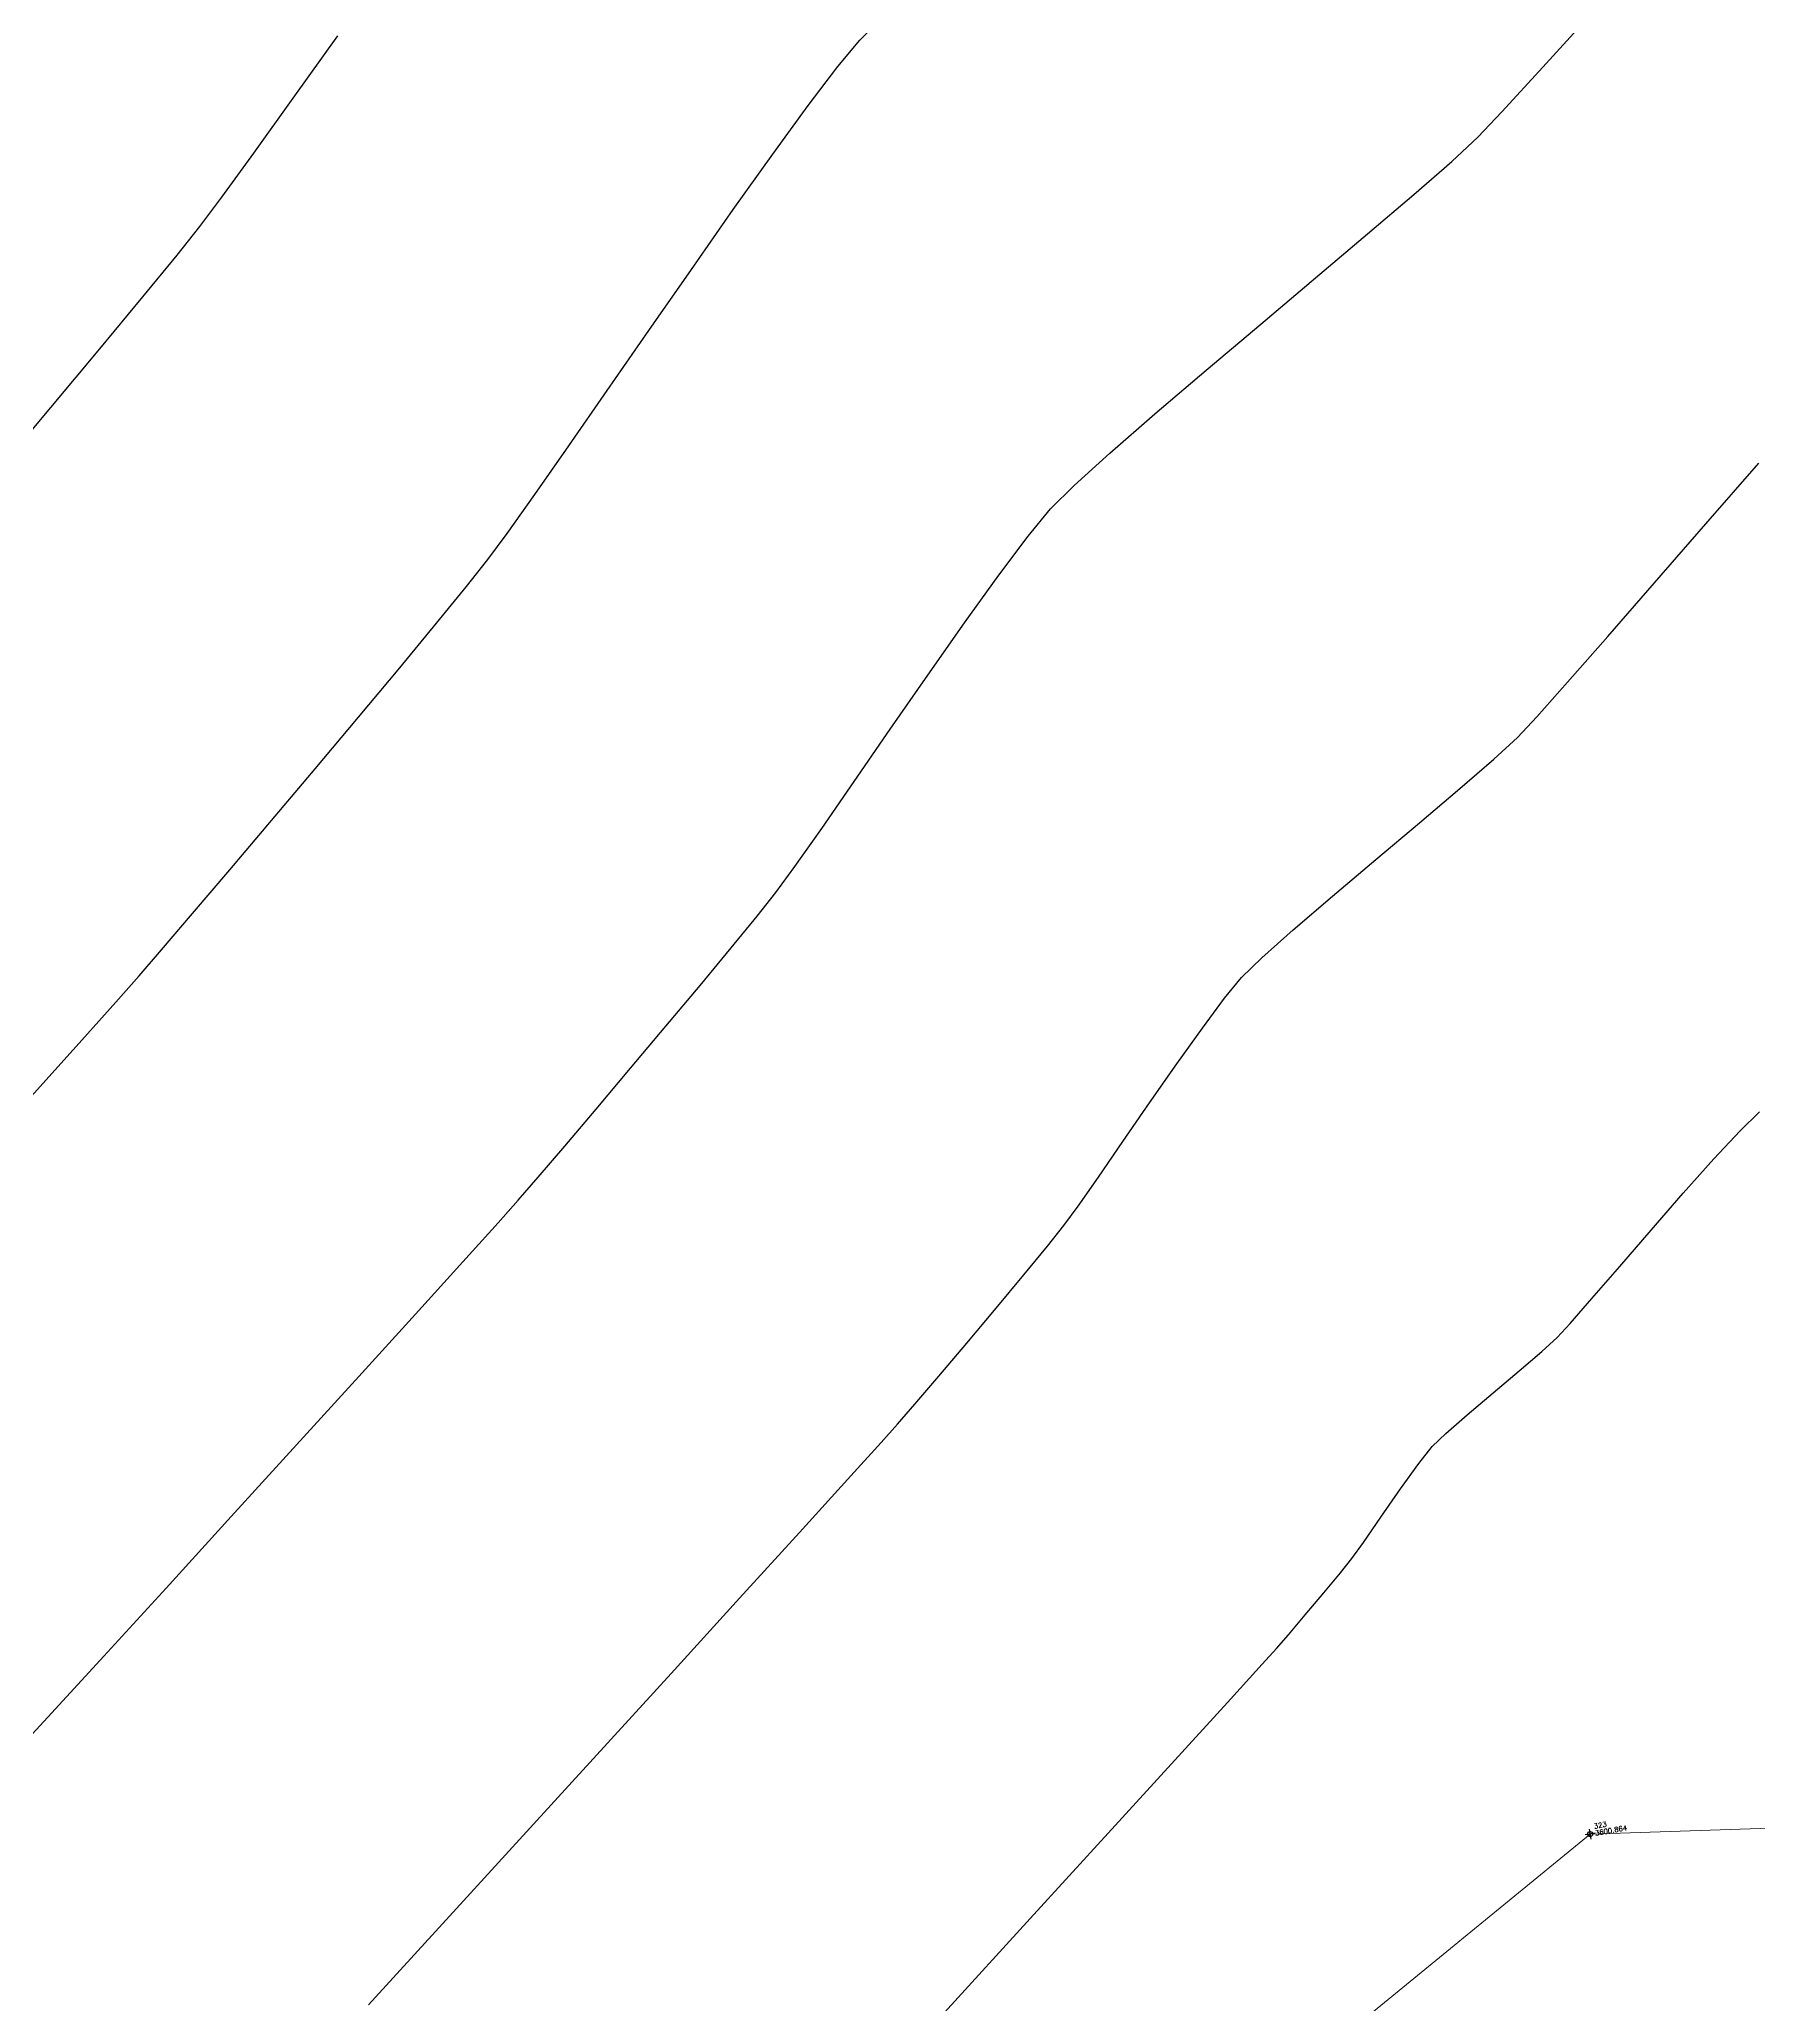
# Model space of a CAD drawing. Header units: millimetres. Extents: x 736950 to 738835, y 8500595 to 8502131.
# Drawn here: x 737823.73 to 737857.82, y 8501234.39 to 8501273.35 of the extents above; entities that cross this region are included whole.
import ezdxf

# ---------------------------------------------------------------- set-up
doc = ezdxf.new("R2010")
doc.units = ezdxf.units.MM
for name, color, linetype, lineweight in [('CONT-MJR', 80, 'Continuous', 30), ('pista', 251, 'Continuous', 5), ('saiwite', 5, 'Continuous', 5)]:
    doc.layers.add(name, color=color, linetype=linetype, lineweight=lineweight)
doc.styles.add('5mm', font='arial.ttf', dxfattribs={"height": 3})

msp = doc.modelspace()

# ---------------------------------------------------------------- hatches: boundary and pattern name
at = {"layer": 'pista'}
h = msp.add_hatch(dxfattribs=at)
h.set_pattern_fill('HONEY', color=256, scale=3, angle=9.94991650582834, style=0)
h.set_pattern_definition([(9.94991650582834, (1479841.21072825, -18.49207214638591), (0.4979252195647159, 0.4170677100899267), [0.375, -0.75]), (129.9499165058283, (1479841.21072825, -18.49207214638591), (-0.6101538418184378, 0.222682034283025), [0.3749999999999999, -0.7499999999999998]), (69.94991650582834, (1479841.21072825, -18.49207214638591), (-0.112228622253722, 0.6397497443729518), [-0.75, 0.375])])
h.paths.add_polyline_path([(737744.7999806425, 8501250.923935566), (737743.4751223363, 8501250.754223157), (737756.465848178, 8501242.026572531), (737763.5739612179, 8501242.006896213), (737770.002546867, 8501243.455222024), (737769.8468594846, 8501244.342704736), (737763.4750639071, 8501242.907173423), (737756.7405500773, 8501242.925815564)])
h.paths.add_polyline_path([(737794.2809870465, 8501256.017245878), (737809.7820272583, 8501263.709828075), (737823.391616501, 8501273.483615467), (737837.0791595323, 8501280.557800073), (737851.5530432165, 8501285.77819753), (737870.8510758049, 8501293.050216693, -0.9976846880626209), (737871.0089264096, 8501292.63424804), (737865.2748787645, 8501289.581801567, 0.7845063948290762), (737866.1540430214, 8501286.121818589), (737883.2588851704, 8501291.348365877), (737897.4188924351, 8501296.516943583), (737903.2981396064, 8501301.44146652, -0.5512150924587264), (737904.1219025984, 8501301.177325813), (737906.855912117, 8501297.98174819, 0.5618964424650519), (737910.2738656431, 8501298.536066804), (737914.22079628, 8501308.558674501), (737925.6412323939, 8501300.72656757, 0.340189525830376), (737928.7023693406, 8501300.894137181), (737936.9171069289, 8501306.117412793, -0.358727273887905), (737938.1716059428, 8501305.962964654), (737943.1732157968, 8501301.051021611, 0.3417074120720416), (737946.0555081918, 8501300.709858142), (737955.8779356404, 8501307.072689936), (737971.8320576148, 8501314.464803053), (737988.5677626224, 8501323.411181662), (738023.1375471824, 8501336.282937778), (738044.4246208373, 8501357.728329657), (738061.4456776979, 8501362.208386911), (738078.9085143938, 8501363.070318012), (738112.0997810266, 8501372.051506756), (738118.6561313582, 8501373.365123207), (738128.3493353954, 8501376.976906104), (738155.2251721952, 8501366.826195797), (738176.6167526407, 8501363.543890122), (738193.8053773039, 8501353.328603027), (738204.7313956148, 8501340.877429372), (738207.705198212, 8501335.751671141), (738214.35685511, 8501331.742925933), (738229.9282901662, 8501313.374534177), (738233.5603594936, 8501308.186787868), (738234.53883727, 8501308.358438132), (738230.6417003467, 8501313.924784988), (738214.9478837823, 8501332.43754055), (738208.3676942562, 8501336.403214611), (738205.4657963786, 8501341.405035153), (738194.387784551, 8501354.029418997), (738176.9261677533, 8501364.406946706), (738155.4549153853, 8501367.70147717), (738128.3514754312, 8501377.93815071), (738118.4090486554, 8501374.233504975), (738111.8936108743, 8501372.928085677), (738078.7671659255, 8501363.964436961), (738061.3074614278, 8501363.102660457), (738043.958527311, 8501358.536303693), (738022.6381405202, 8501337.057350922), (737988.196920163, 8501324.233464561), (737971.4304040315, 8501315.270615296), (737955.4419368334, 8501307.862588815), (737945.5806043665, 8501301.47455489, -0.3391433520832071), (737943.8038299843, 8501301.693147572), (737938.8116631231, 8501306.59581691, 0.3560082385246841), (737936.4342009705, 8501306.876887502), (737928.158540546, 8501301.61487459, -0.3502196171718997), (737926.1502499409, 8501301.468794718), (737914.5128481541, 8501309.44969617, 0.4302069892023044), (737913.4330382891, 8501309.014522241), (737909.4507249827, 8501298.90206584, -0.5704007069138802), (737907.5397775185, 8501298.566836312), (737904.9064502402, 8501301.644734057, 0.4931454261128044), (737902.7202336333, 8501302.131411942), (737896.9620044216, 8501297.308254998), (737882.9728831241, 8501292.20205278), (737866.0373022418, 8501287.027224885, -0.7384715771871906), (737865.6977918843, 8501288.787355538), (737871.5108758068, 8501291.881875956, 0.9119586051647783), (737870.5337161538, 8501293.892406015), (737851.2416702455, 8501286.62264278), (737836.7183275839, 8501281.384406622), (737822.9200107896, 8501274.252970394), (737809.3164408724, 8501264.483505804), (737793.8201376351, 8501256.79327439), (737778.9884914039, 8501246.402265295), (737769.846859484, 8501244.34270474), (737770.0025468671, 8501243.455222024), (737779.3594973255, 8501245.563292695)])
h.paths.add_polyline_path([(738260.5182952256, 8501271.251537092), (738234.538837269, 8501308.358438132), (738233.56035949, 8501308.186787868), (738259.6897886079, 8501270.86568047), (738269.3749442189, 8501234.589470252), (738274.5057655985, 8501215.583008338), (738279.7983711922, 8501189.602392923), (738280.7089290785, 8501189.641305126), (738275.382018582, 8501215.790318219), (738270.2441657205, 8501234.822827347)])

# ---------------------------------------------------------------- linework, layer by layer
at = {"linetype": 'Continuous', "extrusion": (-0.172787269436437, 0.9849591664230046, 0), "elevation": 8245880.205062788}
msp.add_lwpolyline([(-2195662.291162655, 0), (-2195662.091162654, 0)], dxfattribs=at)
at = {"linetype": 'Continuous', "extrusion": (0.9849591664230046, 0.172787269436437, 0), "elevation": 2195662.191162654}
msp.add_lwpolyline([(8245880.305062789, 0), (8245880.105062789, 0)], dxfattribs=at)
at = {"linetype": 'Continuous'}
msp.add_circle((737854.4768213098, 8501237.767818417), 0.05, dxfattribs=at)
at = {"layer": 'CONT-MJR', "extrusion": (0.7030058995005787, -0.7111840164594411, 0), "elevation": -5527263.848262879}
msp.add_lwpolyline([(6501185.320490193, 3620.00000000001), (6501186.079781926, 3620.00000000001)], dxfattribs=at)
at = {"layer": 'CONT-MJR', "extrusion": (0.7410584812279333, -0.6714404868639877, 0), "elevation": -5161306.121349165}
msp.add_lwpolyline([(6795365.049226649, 3615.000000000003), (6795366.656873144, 3615.000000000003)], dxfattribs=at)
at = {"layer": 'CONT-MJR'}
for points, elevation in [([(737828.7623309674, 8501272.183142468), (737829.6437366396, 8501273.419714924)], 3625), ([(737838.2732146536, 8501271.077796964), (737838.9756312993, 8501272.042845529)], 3620), ([(737849.0325824725, 8501268.621751491), (737850.065183425, 8501269.493668064)], 3615), ([(737835.8121596625, 8501267.575995574), (737836.6566432077, 8501268.789051155)], 3620), ([(737842.7510720656, 8501262.728518594), (737843.333084568, 8501263.503792556)], 3615), ([(737830.057103064, 8501259.914664287), (737830.8734997052, 8501260.893961865)], 3620), ([(737853.0370151814, 8501259.510690391), (737853.418760703, 8501259.917467361)], 3610), ([(737852.568195415, 8501259.079371838), (737853.0370151814, 8501259.510690391)], 3610), ([(737851.0915547652, 8501257.815772587), (737851.8960882825, 8501258.497028332)], 3610), ([(737850.2254558443, 8501257.08771732), (737851.0915547652, 8501257.815772587)], 3610), ([(737837.9596315267, 8501255.966485491), (737838.3317951128, 8501256.434271863)], 3615), ([(737835.4529142134, 8501252.951126862), (737836.1527909512, 8501253.783495955)], 3615), ([(737833.2255850128, 8501250.339488097), (737833.6170786145, 8501250.791619608)], 3615), ([(737844.3246119877, 8501250.217730325), (737844.7271703404, 8501250.793378724)], 3610), ([(737832.1232960745, 8501249.111774212), (737832.8238089544, 8501249.888739577)], 3615), ([(737843.7152246477, 8501249.422688892), (737844.0424014318, 8501249.83181946)], 3610), ([(737842.6981669612, 8501248.195068736), (737843.2489434229, 8501248.855790911)], 3610), ([(737853.0703509683, 8501246.950142628), (737853.5199758948, 8501247.334421743)], 3605), ([(737852.0414630802, 8501246.082568558), (737852.5521663638, 8501246.514217494)], 3605), ([(737840.7422928094, 8501245.892802445), (737841.0849581864, 8501246.289389221)], 3610), ([(737827.533884102, 8501244.062442876), (737828.8293403862, 8501245.483926335)], 3615), ([(737849.5266256486, 8501242.948440261), (737849.7530077512, 8501243.229367057)], 3605), ([(737849.1961956715, 8501242.55021846), (737849.5266256486, 8501242.948440261)], 3605), ([(737836.253006155, 8501240.954531642), (737837.6115106611, 8501242.445027672)], 3610), ([(737847.9778066159, 8501241.13587296), (737848.2590006056, 8501241.446116796)], 3605), ([(737848.2590006056, 8501241.446116796), (737848.4945449388, 8501241.719623348)], 3605), ([(737823.8951075242, 8501240.085878972), (737825.0067672827, 8501241.297384266)], 3615), ([(737822.964714051, 8501239.076436257), (737823.8951075242, 8501240.085878972)], 3615), ([(737833.2509618426, 8501237.664377682), (737834.7801596218, 8501239.339786366)], 3610)]:
    msp.add_lwpolyline(points, dxfattribs=dict(at, elevation=elevation))
at = {"layer": 'CONT-MJR', "extrusion": (0.7699519674185625, -0.6381018475668953, 0), "elevation": -4856576.868008494}
msp.add_lwpolyline([(7016388.516245937, 3620.000000000006), (7016389.195647267, 3620.000000000006)], dxfattribs=at)
at = {"layer": 'CONT-MJR', "extrusion": (0.7967243639855781, -0.6043428561932177, 0), "elevation": -4549828.739065206}
msp.add_lwpolyline([(7219078.275348181, 3620.000000000013), (7219079.243986684, 3620.000000000013)], dxfattribs=at)
at = {"layer": 'CONT-MJR', "extrusion": (-0.7364128719207487, 0.6765323954323511, 0), "elevation": 5208021.604430324}
msp.add_lwpolyline([(-6759627.339539147, 3615.000000000003), (-6759628.53996538, 3615.000000000003)], dxfattribs=at)
at = {"layer": 'CONT-MJR', "extrusion": (0.8124450830904267, -0.5830377234469393, 0), "elevation": -4357117.029943687}
msp.add_lwpolyline([(7336997.446008211, 3625), (7336998.787090637, 3625)], dxfattribs=at)
at = {"layer": 'CONT-MJR', "extrusion": (-0.7234449031718975, 0.6903821203323591, 0), "elevation": 5335330.33287316}
msp.add_lwpolyline([(-6659601.472402482, 3615), (-6659602.168356734, 3615)], dxfattribs=at)
at = {"layer": 'CONT-MJR', "extrusion": (-0.67927164526749, 0.7338869340270321, 0), "elevation": 5737769.89943561}
msp.add_lwpolyline([(-6316172.038759642, 3615), (-6316172.742510476, 3615)], dxfattribs=at)
at = {"layer": 'CONT-MJR', "extrusion": (0.8089009191362562, -0.5879449829877963, 0), "elevation": -4401449.956959719}
msp.add_lwpolyline([(7310487.183286266, 3625), (7310488.260830161, 3625)], dxfattribs=at)
at = {"layer": 'CONT-MJR', "extrusion": (-0.8148767985718626, 0.5796341977051321, 0), "elevation": 4326380.150711739}
msp.add_lwpolyline([(-7355163.5015717, 3620), (-7355164.855197674, 3620)], dxfattribs=at)
at = {"layer": 'CONT-MJR', "extrusion": (-0.6581722830625384, 0.752867349410403, 0), "elevation": 5914695.7539743}
msp.add_lwpolyline([(-6150804.383443312, 3615), (-6150805.37653378, 3615)], dxfattribs=at)
at = {"layer": 'CONT-MJR', "extrusion": (0.6491671790066255, -0.7606457609824562, 0), "elevation": -5987466.557983107}
msp.add_lwpolyline([(6079987.659501981, 3615), (6079988.868616533, 3615)], dxfattribs=at)
at = {"layer": 'CONT-MJR', "extrusion": (0.8005123211170322, -0.5993162969082532, 0), "elevation": -4504309.906396938}
msp.add_lwpolyline([(7247562.783108609, 3625.000000000003), (7247563.511122055, 3625.000000000003)], dxfattribs=at)
at = {"layer": 'CONT-MJR', "extrusion": (0.8185929943045891, -0.574374015494649, 0), "elevation": -4278919.9730974}
msp.add_lwpolyline([(7382873.276672847, 3620.000000000013), (7382874.72514286, 3620.000000000013)], dxfattribs=at)
at = {"layer": 'CONT-MJR', "extrusion": (0.7814183046206684, -0.6240075586110798, 0), "elevation": -4728305.059066265}
msp.add_lwpolyline([(7103456.5529821, 3625), (7103457.277718717, 3625)], dxfattribs=at)
at = {"layer": 'CONT-MJR', "extrusion": (0.7734595460052531, -0.6338456678824491, 0), "elevation": -4817813.655832327}
msp.add_lwpolyline([(7043054.751055033, 3625.00000000001), (7043055.821827031, 3625.00000000001)], dxfattribs=at)
at = {"layer": 'CONT-MJR', "extrusion": (0.6440555350948032, -0.764978736772302, 0), "elevation": -6028073.977730381}
msp.add_lwpolyline([(6039726.511942569, 3615), (6039727.932040424, 3615)], dxfattribs=at)
at = {"layer": 'CONT-MJR', "extrusion": (0.7698311989290448, -0.638247542224386, 0), "elevation": -4857912.258402689}
msp.add_lwpolyline([(7015455.68016022, 3625), (7015457.015643669, 3625)], dxfattribs=at)
at = {"layer": 'CONT-MJR', "extrusion": (0.8216317891896756, -0.5700185988132076, 0), "elevation": -4239651.273332191}
msp.add_lwpolyline([(7405490.38229407, 3620), (7405491.824646877, 3620)], dxfattribs=at)
at = {"layer": 'CONT-MJR', "extrusion": (0.6452800275459918, -0.7639461277146735, 0), "elevation": -6018392.002454384}
msp.add_lwpolyline([(6049372.926661646, 3615), (6049374.341603043, 3615)], dxfattribs=at)
at = {"layer": 'CONT-MJR', "extrusion": (0.7677174394109176, -0.6407885245729237, 0), "elevation": -4881073.412802896}
msp.add_lwpolyline([(6999359.326972175, 3625.000000000006), (6999360.845781581, 3625.000000000006)], dxfattribs=at)
at = {"layer": 'CONT-MJR', "extrusion": (-0.6490486200577517, 0.7607469282232617, 0), "elevation": 5988414.109878964}
msp.add_lwpolyline([(-6079048.881691889, 3615.00000000001), (-6079050.217726146, 3615.00000000001)], dxfattribs=at)
at = {"layer": 'CONT-MJR', "extrusion": (0.8214100847603915, -0.5703380336729497, 0), "elevation": -4242530.455454768}
msp.add_lwpolyline([(7403839.962758178, 3620.00000000001), (7403841.304097228, 3620.00000000001)], dxfattribs=at)
at = {"layer": 'CONT-MJR', "extrusion": (0.7662942045215708, -0.6424898381427159, 0), "elevation": -4896586.828888675}
msp.add_lwpolyline([(6988513.677698264, 3625.000000000013), (6988515.298430538, 3625.000000000013)], dxfattribs=at)
at = {"layer": 'CONT-MJR', "extrusion": (-0.6565309007577125, 0.7542991292254464, 0), "elevation": 5928078.886200158}
msp.add_lwpolyline([(-6137899.074481516, 3615), (-6137900.257937125, 3615)], dxfattribs=at)
at = {"layer": 'CONT-MJR', "extrusion": (0.8197085304530451, -0.57278087005635, 0), "elevation": -4264553.120611589}
msp.add_lwpolyline([(7391175.831455824, 3620.00000000001), (7391177.006477264, 3620.00000000001)], dxfattribs=at)
at = {"layer": 'CONT-MJR', "extrusion": (-0.67107533198492, 0.7413891682519577, 0), "elevation": 5807596.349666465}
msp.add_lwpolyline([(-6252018.633783394, 3615), (-6252019.591210027, 3615)], dxfattribs=at)
at = {"layer": 'CONT-MJR', "extrusion": (0.7533927005546439, -0.6575708621517384, 0), "elevation": -5034287.425236153}
msp.add_lwpolyline([(6889983.16285406, 3610), (6889984.759311837, 3610)], dxfattribs=at)
at = {"layer": 'CONT-MJR', "extrusion": (-0.704002544051429, 0.7101974499877594, 0), "elevation": 5518132.148286629}
msp.add_lwpolyline([(-6508926.284475482, 3615.000000000013), (-6508926.9431973, 3615.000000000013)], dxfattribs=at)
at = {"layer": 'CONT-MJR', "extrusion": (0.8153594953666293, -0.578955001114487, 0), "elevation": -4320249.904725198}
msp.add_lwpolyline([(7358758.072235647, 3620), (7358759.015672178, 3620)], dxfattribs=at)
at = {"layer": 'CONT-MJR', "extrusion": (0.7713310719517379, -0.6364341108408497, 0), "elevation": -4841372.590019417}
msp.add_lwpolyline([(7026877.356956024, 3615), (7026878.05695379, 3615)], dxfattribs=at)
at = {"layer": 'CONT-MJR', "extrusion": (-0.7543986928212372, 0.6564164929902422, 0), "elevation": 5023731.550331488}
msp.add_lwpolyline([(-6897682.064888873, 3610), (-6897683.609336346, 3610)], dxfattribs=at)
at = {"layer": 'CONT-MJR', "extrusion": (0.8040185280456152, -0.5946042436439235, 0), "elevation": -4461655.979937224}
msp.add_lwpolyline([(7273891.400973422, 3620.000000000003), (7273892.047704708, 3620.000000000003)], dxfattribs=at)
at = {"layer": 'CONT-MJR', "extrusion": (-0.782538881931086, 0.6226017172045432, 0), "elevation": 4715518.250634678}
msp.add_lwpolyline([(-7111944.049777731, 3620), (-7111944.728721951, 3620)], dxfattribs=at)
at = {"layer": 'CONT-MJR', "extrusion": (0.774616114044817, -0.6324317163632034, 0), "elevation": -4804931.327158103}
msp.add_lwpolyline([(7051842.466320305, 3620.000000000013), (7051843.410097281, 3620.000000000013)], dxfattribs=at)
at = {"layer": 'CONT-MJR', "extrusion": (0.8121337308020473, -0.5834713388792526, 0), "elevation": -4361016.160199624}
msp.add_lwpolyline([(7334671.15357324, 3615), (7334672.314090561, 3615)], dxfattribs=at)
at = {"layer": 'CONT-MJR', "extrusion": (0.7541059816597064, -0.6567527452740878, 0), "elevation": -5026806.097904759}
msp.add_lwpolyline([(6895440.34158456, 3610.000000000007), (6895441.75612798, 3610.000000000007)], dxfattribs=at)
at = {"layer": 'CONT-MJR', "extrusion": (-0.7706100580207645, 0.6373069421222666, 0), "elevation": 4849332.692277325}
msp.add_lwpolyline([(-7021381.88853911, 3620.000000000013), (-7021383.031007064, 3620.000000000013)], dxfattribs=at)
at = {"layer": 'CONT-MJR', "extrusion": (0.8185908240217925, -0.5743771085509263, 0), "elevation": -4278939.412383234}
msp.add_lwpolyline([(7382853.215221513, 3615.000000000009), (7382854.487644684, 3615.000000000009)], dxfattribs=at)
at = {"layer": 'CONT-MJR', "extrusion": (0.7520350449817951, -0.6591231228831452, 0), "elevation": -5048485.348467278}
msp.add_lwpolyline([(6879582.555119635, 3610.000000000009), (6879583.761870733, 3610.000000000009)], dxfattribs=at)
at = {"layer": 'CONT-MJR', "extrusion": (0.8219659978840534, -0.5695365645175666, 0), "elevation": -4235298.342595046}
msp.add_lwpolyline([(7407973.589887879, 3615), (7407974.894771504, 3615)], dxfattribs=at)
at = {"layer": 'CONT-MJR', "extrusion": (0.7464212477492821, -0.6654737567390654, 0), "elevation": -5106615.904804801}
msp.add_lwpolyline([(6836543.121542392, 3610), (6836544.042657057, 3610)], dxfattribs=at)
at = {"layer": 'CONT-MJR', "extrusion": (-0.7662799709203387, 0.6425068141010841, 0), "elevation": 4896733.028915121}
msp.add_lwpolyline([(-6988404.698292041, 3620.00000000001), (-6988406.039532508, 3620.00000000001)], dxfattribs=at)
at = {"layer": 'CONT-MJR', "extrusion": (0.8232023463146337, -0.5677480929268558, 0), "elevation": -4219181.853118952}
msp.add_lwpolyline([(7417163.244190379, 3615.000000000011), (7417164.501989724, 3615.000000000011)], dxfattribs=at)
at = {"layer": 'CONT-MJR', "extrusion": (0.6548346325608028, -0.7557721905435251, 0), "elevation": -5941843.781416593}
msp.add_lwpolyline([(6124566.42800928, 3610), (6124567.317307858, 3610)], dxfattribs=at)
at = {"layer": 'CONT-MJR', "extrusion": (-0.7647832513836093, 0.6442876519095451, 0), "elevation": 4912976.715531864}
msp.add_lwpolyline([(-6976993.310859233, 3620), (-6976994.652156478, 3620)], dxfattribs=at)
at = {"layer": 'CONT-MJR', "extrusion": (0.8223160431768872, -0.5690310405715209, 0), "elevation": -4230742.472669195}
msp.add_lwpolyline([(7410574.030790259, 3615), (7410575.161929741, 3615)], dxfattribs=at)
at = {"layer": 'CONT-MJR', "extrusion": (0.7633780896256906, -0.645951927220154, 0), "elevation": -4928161.917254077}
msp.add_lwpolyline([(6966274.342764729, 3620.00000000001), (6966275.617893651, 3620.00000000001)], dxfattribs=at)
at = {"layer": 'CONT-MJR', "extrusion": (0.8181810575910482, -0.5749606569141877, 0), "elevation": -4284202.623928532}
msp.add_lwpolyline([(7379795.631409247, 3615.000000000006), (7379796.556341777, 3615.000000000006)], dxfattribs=at)
at = {"layer": 'CONT-MJR', "extrusion": (-0.6447741358377744, 0.7643731508593504, 0), "elevation": 6022385.924907878}
msp.add_lwpolyline([(-6045382.473038793, 3610), (-6045383.593961658, 3610)], dxfattribs=at)
at = {"layer": 'CONT-MJR', "extrusion": (0.7618366317368814, -0.6477692077768157, 0), "elevation": -4944748.416135271}
msp.add_lwpolyline([(6954509.710119279, 3620), (6954510.852853942, 3620)], dxfattribs=at)
at = {"layer": 'CONT-MJR', "extrusion": (0.8058797081469551, -0.5920792987404463, 0), "elevation": -4438809.008529713}
msp.add_lwpolyline([(7287848.856206506, 3615), (7287849.495567165, 3615)], dxfattribs=at)
at = {"layer": 'CONT-MJR', "extrusion": (0.6505765315310558, -0.7594406998713076, 0), "elevation": -5976172.600551892}
msp.add_lwpolyline([(6091069.697854714, 3610.00000000001), (6091070.720510971, 3610.00000000001)], dxfattribs=at)
at = {"layer": 'CONT-MJR', "extrusion": (-0.7597758155226282, 0.6501851352860394, 0), "elevation": 4966807.359775259}
msp.add_lwpolyline([(-6938771.77574562, 3620.000000000003), (-6938772.719861767, 3620.000000000003)], dxfattribs=at)
at = {"layer": 'CONT-MJR', "extrusion": (0.7743876415590821, -0.6327114512955829, 0), "elevation": -4807469.402978452}
msp.add_lwpolyline([(7050105.272492794, 3615.000000000013), (7050106.084436216, 3615.000000000013)], dxfattribs=at)
at = {"layer": 'CONT-MJR', "extrusion": (0.6641386174112749, -0.7476094547710325, 0), "elevation": -5865585.394737734}
msp.add_lwpolyline([(6197633.953364614, 3610.00000000001), (6197634.79020428, 3610.00000000001)], dxfattribs=at)
at = {"layer": 'CONT-MJR', "extrusion": (0.7561281805504148, -0.6544235437218923, 0), "elevation": -5005530.472433871}
msp.add_lwpolyline([(6910888.828917607, 3620), (6910889.508199188, 3620)], dxfattribs=at)
at = {"layer": 'CONT-MJR', "extrusion": (0.7701466562448193, -0.6378668574827542, 0), "elevation": -4854425.985117682}
msp.add_lwpolyline([(7017854.460201051, 3615), (7017855.425186438, 3615)], dxfattribs=at)
at = {"layer": 'CONT-MJR', "extrusion": (0.6985263627843193, -0.7155843210239514, 0), "elevation": -5567958.633745088}
msp.add_lwpolyline([(6466342.706570253, 3610), (6466343.270795475, 3610)], dxfattribs=at)
at = {"layer": 'CONT-MJR', "extrusion": (0.7488493323914267, -0.6627402789757949, 0), "elevation": -5081603.679119167}
msp.add_lwpolyline([(6855145.084765705, 3620), (6855145.787252432, 3620)], dxfattribs=at)
at = {"layer": 'CONT-MJR', "extrusion": (0.7736197813097202, -0.6336500879557272, 0), "elevation": -4816007.349878088}
msp.add_lwpolyline([(7044275.485511482, 3610.000000000013), (7044276.013319683, 3610.000000000013)], dxfattribs=at)
at = {"layer": 'CONT-MJR', "extrusion": (0.7451678907865097, -0.6668769110868845, 0), "elevation": -5119486.501023989}
msp.add_lwpolyline([(6826899.318425139, 3620.000000000003), (6826900.32523239, 3620.000000000003)], dxfattribs=at)
at = {"layer": 'CONT-MJR', "extrusion": (0.7674262344610994, -0.6411372510319906, 0), "elevation": -4884235.660690282}
msp.add_lwpolyline([(6997139.421978885, 3615), (6997140.478823542, 3615)], dxfattribs=at)
at = {"layer": 'CONT-MJR', "extrusion": (0.8025148641825655, -0.5966321251542183, 0), "elevation": -4479988.076095012}
msp.add_lwpolyline([(7262605.595730745, 3610.000000000013), (7262606.332984345, 3610.000000000013)], dxfattribs=at)
at = {"layer": 'CONT-MJR', "extrusion": (0.7431464167630767, -0.6691288390528387, 0), "elevation": -5140122.204754485}
msp.add_lwpolyline([(6811374.548554149, 3620.000000000013), (6811375.783075723, 3620.000000000013)], dxfattribs=at)
at = {"layer": 'CONT-MJR', "extrusion": (0.8145367277683232, -0.58011198842678, 0), "elevation": -4330675.90835781}
msp.add_lwpolyline([(7352616.303677686, 3610), (7352617.178791655, 3610)], dxfattribs=at)
at = {"layer": 'CONT-MJR', "extrusion": (0.7636413057944571, -0.6456407329812276, 0), "elevation": -4925313.557899523}
msp.add_lwpolyline([(6968283.470168818, 3615.000000000004), (6968284.527126576, 3615.000000000004)], dxfattribs=at)
at = {"layer": 'CONT-MJR', "extrusion": (0.8204397096902805, -0.5717330520123254, 0), "elevation": -4255088.956462063}
msp.add_lwpolyline([(7396615.738897581, 3610), (7396616.679599683, 3610)], dxfattribs=at)
at = {"layer": 'CONT-MJR', "extrusion": (-0.7416357302007186, 0.6708028351830715, 0), "elevation": 5155467.889114597}
msp.add_lwpolyline([(-6799765.548973572, 3620), (-6799766.934594854, 3620)], dxfattribs=at)
at = {"layer": 'CONT-MJR', "extrusion": (0.7618640088246567, -0.6477370084051272, 0), "elevation": -4944445.875343164}
msp.add_lwpolyline([(6954719.960187863, 3615.000000000013), (6954720.92539009, 3615.000000000013)], dxfattribs=at)
at = {"layer": 'CONT-MJR', "extrusion": (0.8230586687330375, -0.5679563608442115, 0), "elevation": -4221049.964333968}
msp.add_lwpolyline([(7416092.621073117, 3610.000000000013), (7416093.554891897, 3610.000000000013)], dxfattribs=at)
at = {"layer": 'CONT-MJR', "extrusion": (0.6966061287800497, -0.7174537625144027, 0), "elevation": -5585259.004389419}
msp.add_lwpolyline([(6451402.650616196, 3605), (6451403.187919249, 3605)], dxfattribs=at)
at = {"layer": 'CONT-MJR', "extrusion": (0.7317781221889605, -0.6815429406028639, 0), "elevation": -5254020.150665127}
msp.add_lwpolyline([(6723910.787518472, 3605.00000000001), (6723911.552280825, 3605.00000000001)], dxfattribs=at)
at = {"layer": 'CONT-MJR', "extrusion": (0.7596512742074127, -0.6503306402093125, 0), "elevation": -4968127.622527072}
msp.add_lwpolyline([(6937821.804773303, 3615), (6937822.61701154, 3615)], dxfattribs=at)
at = {"layer": 'CONT-MJR', "extrusion": (0.8230447962511628, -0.5679764637411325, 0), "elevation": -4221231.09986084}
msp.add_lwpolyline([(7415988.666044683, 3610), (7415989.520442068, 3610)], dxfattribs=at)
at = {"layer": 'CONT-MJR', "extrusion": (-0.7461469864557164, 0.6657812513153649, 0), "elevation": 5109423.905346164}
msp.add_lwpolyline([(-6834433.330056585, 3605), (-6834434.239758234, 3605)], dxfattribs=at)
at = {"layer": 'CONT-MJR', "extrusion": (0.7532953756849563, -0.6576823526381566, 0), "elevation": -5035298.654916678}
msp.add_lwpolyline([(6889226.782446528, 3605), (6889227.753769312, 3605)], dxfattribs=at)
at = {"layer": 'CONT-MJR', "extrusion": (0.7464952206432776, -0.6653907765792554, 0), "elevation": -5105864.588755623}
msp.add_lwpolyline([(6837089.567058196, 3615.000000000013), (6837090.170877895, 3615.000000000013)], dxfattribs=at)
at = {"layer": 'CONT-MJR', "extrusion": (0.8071930207145992, -0.5902875801756637, 0), "elevation": -4422599.630291197}
msp.add_lwpolyline([(7297689.705932003, 3610), (7297690.184021943, 3610)], dxfattribs=at)
at = {"layer": 'CONT-MJR', "extrusion": (-0.7566879805179476, 0.6537761850508704, 0), "elevation": 4999588.095952647}
msp.add_lwpolyline([(-6915185.026042162, 3605.000000000006), (-6915185.97544512, 3605.000000000006)], dxfattribs=at)
at = {"layer": 'CONT-MJR', "extrusion": (-0.7723151278466538, 0.635239595191615, 0), "elevation": 4830482.378637268}
msp.add_lwpolyline([(-7034350.343690067, 3610.000000000003), (-7034351.077714248, 3610.000000000003)], dxfattribs=at)
at = {"layer": 'CONT-MJR', "extrusion": (-0.7412235336633468, 0.6712582760336153, 0), "elevation": 5159635.289222014}
msp.add_lwpolyline([(-6796600.427030768, 3615), (-6796601.826267612, 3615)], dxfattribs=at)
at = {"layer": 'CONT-MJR', "extrusion": (0.7571086548150641, -0.6532889749598751, 0), "elevation": -4995135.804980812}
msp.add_lwpolyline([(6918400.948701279, 3605.00000000001), (6918401.79256654, 3605.00000000001)], dxfattribs=at)
at = {"layer": 'CONT-MJR', "extrusion": (-0.7403508654361284, 0.6722206453598223, 0), "elevation": 5168460.511434887}
msp.add_lwpolyline([(-6789890.060921177, 3615.000000000013), (-6789891.72404379, 3615.000000000013)], dxfattribs=at)
at = {"layer": 'CONT-MJR', "extrusion": (0.7654013774200091, -0.6435532079350959, 0), "elevation": -4906259.729892639}
msp.add_lwpolyline([(6981707.211375996, 3610), (6981708.113651811, 3610)], dxfattribs=at)
at = {"layer": 'CONT-MJR', "extrusion": (-0.7532867948205932, 0.6576921808482427, 0), "elevation": 5035388.528580206}
msp.add_lwpolyline([(-6889158.638230208, 3605.000000000003), (-6889159.292935164, 3605.000000000003)], dxfattribs=at)
at = {"layer": 'CONT-MJR', "extrusion": (-0.7361058312868333, 0.6768664603491005, 0), "elevation": 5211070.875878692}
msp.add_lwpolyline([(-6757246.446550887, 3605.000000000013), (-6757246.828629836, 3605.000000000013)], dxfattribs=at)
at = {"layer": 'CONT-MJR', "extrusion": (-0.763154266119271, 0.6462163462060961, 0), "elevation": 4930557.740833437}
msp.add_lwpolyline([(-6964568.077320349, 3610.000000000003), (-6964568.937619425, 3610.000000000003)], dxfattribs=at)
at = {"layer": 'CONT-MJR', "extrusion": (-0.671896175934615, 0.7406453461437809, 0), "elevation": 5800648.316184988}
msp.add_lwpolyline([(-6258443.350378266, 3605), (-6258443.762214042, 3605)], dxfattribs=at)
at = {"layer": 'CONT-MJR', "extrusion": (0.7606933479375917, -0.6491114160169256, 0), "elevation": -4956985.211651329}
msp.add_lwpolyline([(6945782.572970193, 3610.000000000013), (6945783.307215413, 3610.000000000013)], dxfattribs=at)
at = {"layer": 'CONT-MJR', "extrusion": (0.6437547572056739, -0.7652318685046149, 0), "elevation": -6030428.664119557}
msp.add_lwpolyline([(6037346.172880831, 3605.000000000004), (6037346.850041084, 3605.000000000004)], dxfattribs=at)
at = {"layer": 'CONT-MJR', "extrusion": (0.7396970639425938, -0.6729400074261497, 0), "elevation": -5175058.380329624}
msp.add_lwpolyline([(6784860.862211096, 3615), (6784862.699999012, 3615)], dxfattribs=at)
at = {"layer": 'CONT-MJR', "extrusion": (0.6561674673527107, -0.7546153025137573, 0), "elevation": -5931015.879013509}
msp.add_lwpolyline([(6135034.986729178, 3605.00000000001), (6135035.552820222, 3605.00000000001)], dxfattribs=at)
at = {"layer": 'CONT-MJR', "extrusion": (-0.7439639838674785, 0.6682197173894454, 0), "elevation": 5131773.189850739}
msp.add_lwpolyline([(-6817660.013816657, 3610.00000000001), (-6817660.494539669, 3610.00000000001)], dxfattribs=at)
at = {"layer": 'CONT-MJR', "extrusion": (0.6903012994713408, -0.7235220217437602, 0), "elevation": -5641498.556092618}
msp.add_lwpolyline([(6402272.483340408, 3605), (6402272.853222233, 3605)], dxfattribs=at)
at = {"layer": 'CONT-MJR', "extrusion": (0.7408255162367083, -0.671697517110652, 0), "elevation": -5163654.507481015}
msp.add_lwpolyline([(6793544.197292873, 3610), (6793545.191093992, 3610)], dxfattribs=at)
at = {"layer": 'CONT-MJR', "extrusion": (0.7850196503597121, -0.6194708617434039, 0), "elevation": -4687046.042213285}
msp.add_lwpolyline([(7130721.71507521, 3605.000000000013), (7130722.144881664, 3605.000000000013)], dxfattribs=at)
at = {"layer": 'CONT-MJR', "extrusion": (0.8134459639572557, -0.5816404935367303, 0), "elevation": -4344466.422969646}
msp.add_lwpolyline([(7344466.973889148, 3605), (7344467.596726234, 3605)], dxfattribs=at)
at = {"layer": 'CONT-MJR', "extrusion": (0.7398786316395752, -0.6727403737275992, 0), "elevation": -5173218.73596964}
msp.add_lwpolyline([(6786262.539777895, 3610), (6786263.960605531, 3610)], dxfattribs=at)
at = {"layer": 'CONT-MJR', "extrusion": (0.8219103373535555, -0.5696168864696383, 0), "elevation": -4236005.354187775}
msp.add_lwpolyline([(7407552.373457977, 3605), (7407553.055507029, 3605)], dxfattribs=at)
at = {"layer": 'CONT-MJR', "extrusion": (-0.738504016617135, 0.6742490767070864, 0), "elevation": 5187067.362619592}
msp.add_lwpolyline([(-6775680.500391466, 3615.000000000013), (-6775682.419847062, 3615.000000000013)], dxfattribs=at)
at = {"layer": 'CONT-MJR', "extrusion": (-0.7393933049956483, 0.6732737485804806, 0), "elevation": 5178111.178430302}
msp.add_lwpolyline([(-6782528.442543748, 3610), (-6782530.204340786, 3610)], dxfattribs=at)
at = {"layer": 'CONT-MJR', "extrusion": (0.822689508580658, -0.5684909607648264, 0), "elevation": -4225858.673240941}
msp.add_lwpolyline([(7413344.926746449, 3605), (7413345.533564771, 3605)], dxfattribs=at)
at = {"layer": 'CONT-MJR', "extrusion": (-0.8122341714167435, 0.5833315101920659, 0), "elevation": 4359736.268732459}
msp.add_lwpolyline([(-7335411.261134009, 3605), (-7335411.6582658, 3605)], dxfattribs=at)
at = {"layer": 'CONT-MJR', "extrusion": (-0.7377845882647767, 0.6750362222273513, 0), "elevation": 5194289.890800163}
msp.add_lwpolyline([(-6770143.41556322, 3615), (-6770145.242021734, 3615)], dxfattribs=at)
at = {"layer": 'CONT-MJR', "extrusion": (0.7654199082759865, -0.6435311678658466, 0), "elevation": -4906050.082579311}
msp.add_lwpolyline([(6981848.678225832, 3605), (6981849.247956804, 3605)], dxfattribs=at)
at = {"layer": 'CONT-MJR', "extrusion": (0.7622479918688944, -0.6472850986171689, 0), "elevation": -4940303.551584425}
msp.add_lwpolyline([(6957652.764731018, 3605.000000000003), (6957653.28229444, 3605.000000000003)], dxfattribs=at)
at = {"layer": 'CONT-MJR', "extrusion": (0.7392144049942849, -0.6734701652255617, 0), "elevation": -5179904.418508151}
msp.add_lwpolyline([(6781157.479386481, 3605), (6781158.507492039, 3605)], dxfattribs=at)
at = {"layer": 'CONT-MJR', "extrusion": (-0.7388239825487617, 0.6738984514085093, 0), "elevation": 5183841.995394604}
msp.add_lwpolyline([(-6778145.221366073, 3610), (-6778147.406927607, 3610)], dxfattribs=at)
at = {"layer": 'CONT-MJR', "extrusion": (0.7388023469158707, -0.6739221707227041, 0), "elevation": -5184051.061825166}
msp.add_lwpolyline([(6777986.442399003, 3605), (6777987.985642112, 3605)], dxfattribs=at)
at = {"layer": 'CONT-MJR', "extrusion": (0.7386125543903578, -0.6741301762248526, 0), "elevation": -5185959.404063633}
msp.add_lwpolyline([(6776524.482688188, 3605.000000000003), (6776526.44681324, 3605.000000000003)], dxfattribs=at)
at = {"layer": 'CONT-MJR', "extrusion": (0.7383743406661042, -0.674391083160132, 0), "elevation": -5188361.736480897}
msp.add_lwpolyline([(6774681.655495853, 3610), (6774683.920588442, 3610)], dxfattribs=at)
at = {"layer": 'CONT-MJR', "extrusion": (0.7384991498531676, -0.6742544072278273, 0), "elevation": -5187099.196322002}
msp.add_lwpolyline([(6775649.77621507, 3605), (6775652.066966251, 3605)], dxfattribs=at)
at = {"layer": 'CONT-MJR', "extrusion": (0.7381191645446449, -0.6746703631640534, 0), "elevation": -5190924.238739525}
msp.add_lwpolyline([(6772716.228943859, 3610.00000000001), (6772718.404714443, 3610.00000000001)], dxfattribs=at)
at = {"layer": 'CONT-MJR', "extrusion": (0.7384197745085458, -0.6743413353893921, 0), "elevation": -5187896.759718935}
msp.add_lwpolyline([(6775036.603917273, 3605.00000000001), (6775039.127038727, 3605.00000000001)], dxfattribs=at)
at = {"layer": 'saiwite'}
for p, q in [((737854.4768213098, 8501237.767818417), (737891.325392208, 8501239.004381303)), ((737831.0403261232, 8501218.593898673), (737854.4768213098, 8501237.767818417))]:
    msp.add_line(p, q, dxfattribs=at)

# ---------------------------------------------------------------- texts
at = {"color": 2, "insert": (737854.5424876453, 8501237.972239386), "char_height": 0.1, "width": 0.4, "attachment_point": 1, "rotation": 9.94991650582834, "style": '5mm'}
msp.add_mtext('\\Ftxt.shx;\\W1.0000000000;\\T1.0000000000;\\o\\l323', dxfattribs=at)
at = {"color": 1, "insert": (737854.5666778631, 8501237.834345102), "char_height": 0.1, "width": 0.7999999999999999, "attachment_point": 1, "rotation": 9.94991650582834, "style": '5mm'}
msp.add_mtext('\\Ftxt.shx;\\W1.0000000000;\\T1.0000000000;\\o\\l3600.864', dxfattribs=at)

doc.saveas('drawing.dxf')
